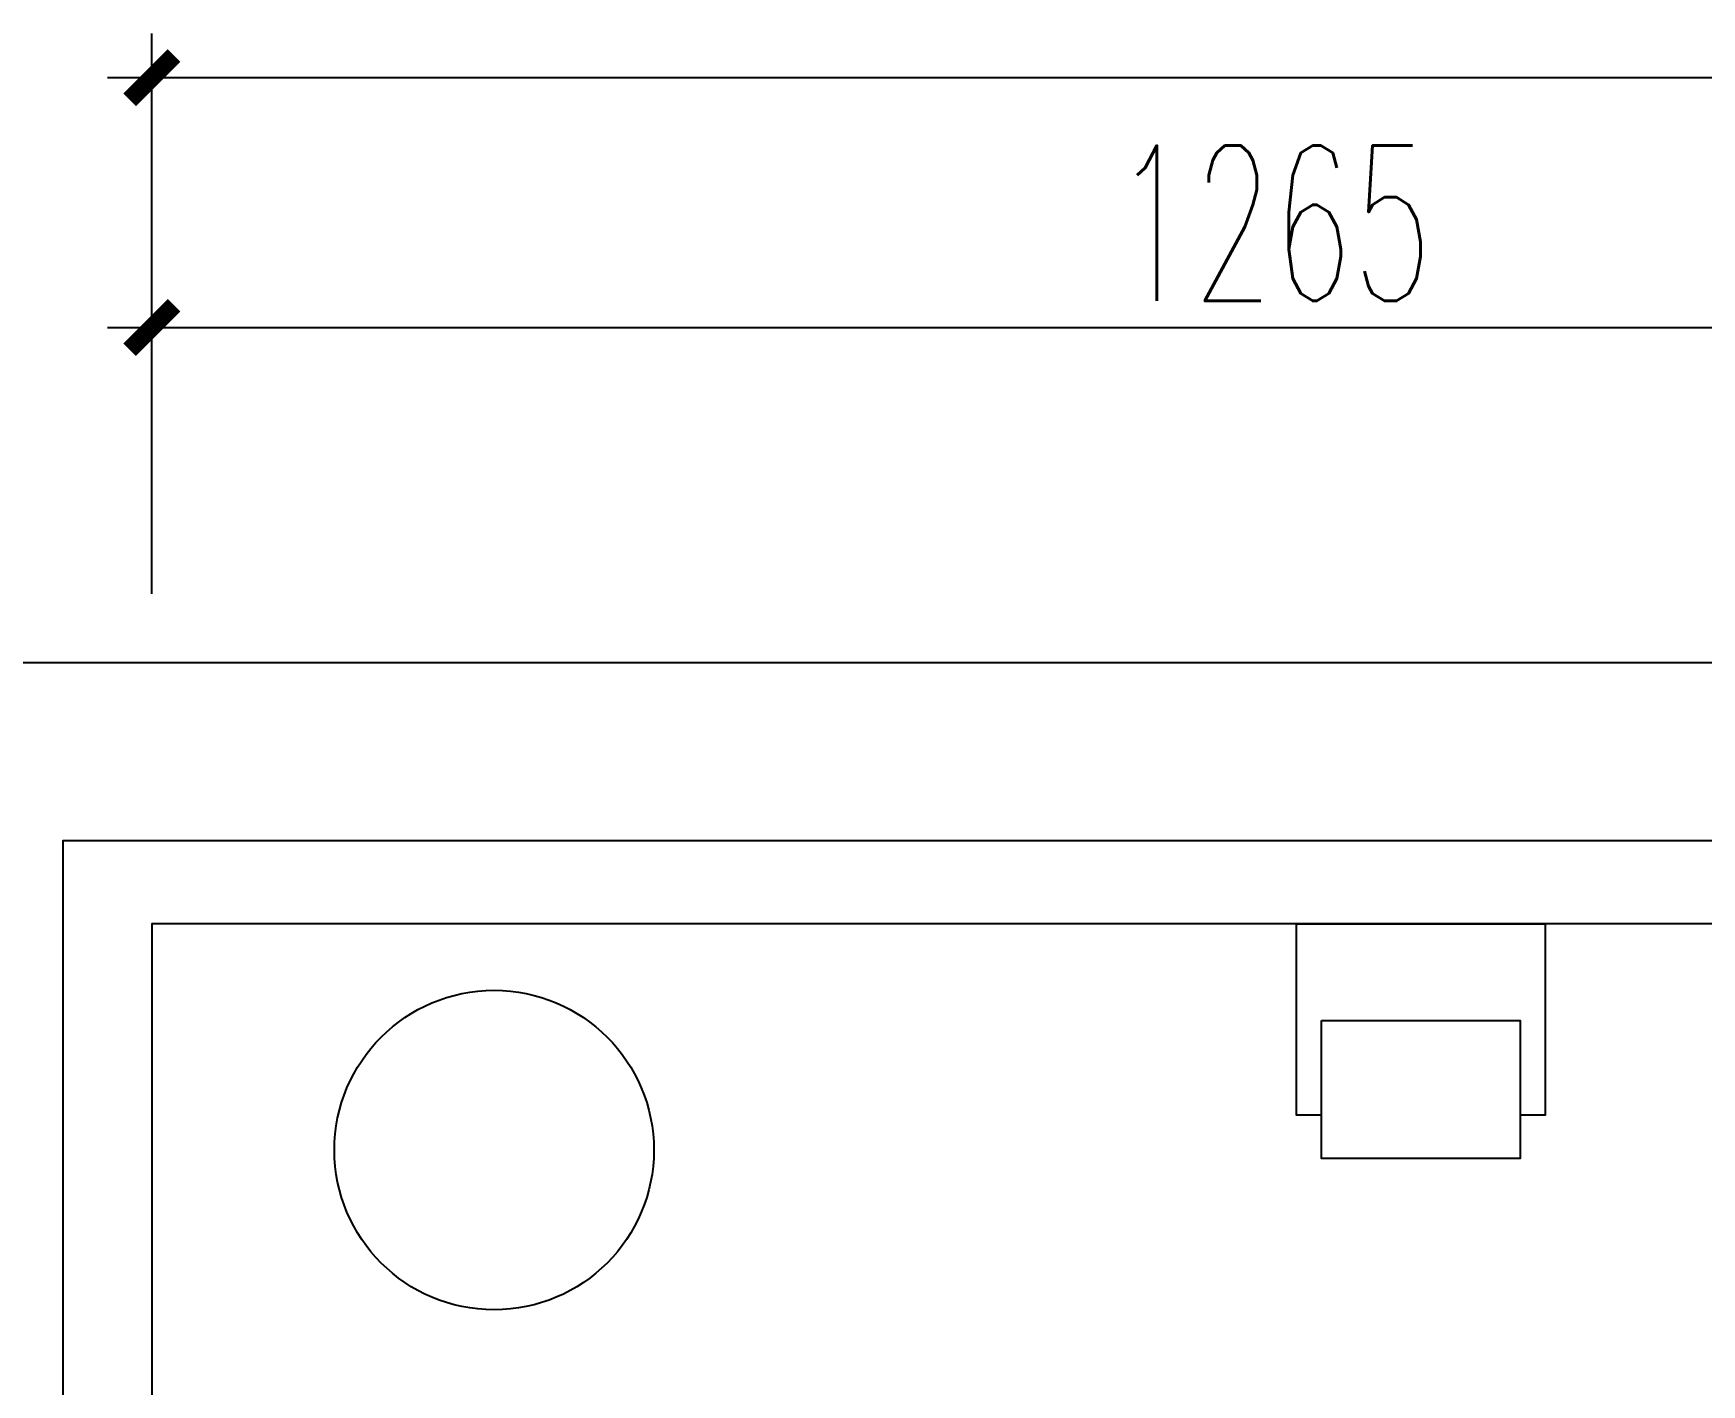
# Model space of a CAD drawing. Header units: inches. Extents: x 24920 to 61775, y 10942 to 38819.
# Drawn here: x 42903 to 43843, y 27300 to 28061 of the extents above; entities that cross this region are included whole.
import ezdxf

# ---------------------------------------------------------------- set-up
doc = ezdxf.new("R2010")
doc.units = ezdxf.units.IN
doc.header["$MEASUREMENT"] = 0
doc.header["$PDMODE"] = 1
for name, color, linetype in [('A-P-CONCRETE', 1, 'Continuous'), ('P-完成面', 3, 'Continuous'), ('P-洁具及配件（地坪图不显示）', 143, 'Continuous')]:
    doc.layers.add(name, color=color, linetype=linetype)
doc.styles.add('DIM', font='simplex.shx', dxfattribs={"width": 0.6, "bigfont": 'extfont.shx'})
doc.dimstyles.new('1比25', dxfattribs={"dimscale": 25, "dimtxt": 3.5, "dimasz": 1, "dimexe": 1, "dimexo": 1, "dimgap": 0.6, "dimtad": 1, "dimdec": 0, "dimrnd": 5, "dimzin": 0, "dimdsep": 46, "dimtxsty": 'DIM', "dimblk": 'ARCHTICK', "dimcen": 0.09, "dimdle": 1, "dimclrd": 1, "dimclre": 1, "dimclrt": 1, "dimadec": 0, "dimazin": 0, "dimtfac": 1, "dimtdec": 0, "dimtix": 1, "dimtmove": 2, "dimatfit": 3, "dimldrblk": '引线箭头（自定义）', "dimfxl": 0, "dimtolj": 1, "dimtzin": 0, "dimarcsym": 0})

# ---------------------------------------------------------------- blocks, each defined once
blk = doc.blocks.new('_ArchTick')
at = {"color": 0, "linetype": 'ByBlock', "const_width": 0.4}
blk.add_lwpolyline([(-0.5, -0.5), (0.5, 0.5)], dxfattribs=at)
blk = doc.blocks.new('*D914')
at = {"color": 1, "lineweight": -2, "transparency": 16777216}
for p, q in [((43203.49, 27793.98), (43203.49, 27968.98)), ((44466.67, 27793.98), (44466.67, 27968.98)), ((43178.49, 27943.98), (44491.67, 27943.98))]:
    blk.add_line(p, q, dxfattribs=at)
at = {"layer": 'Defpoints', "color": 0, "transparency": 16777216}
for p in [(44466.67, 27943.98), (43203.49, 27608), (44466.67, 27608)]:
    blk.add_point(p, dxfattribs=at)
at = {"color": 1, "lineweight": -2, "transparency": 16777216, "xscale": 25, "yscale": 25, "zscale": 25, "rotation": 180}
blk.add_blockref('_ArchTick', (43203.49, 27943.98), dxfattribs=at)
at = {"color": 1, "lineweight": -2, "transparency": 16777216, "xscale": 25, "yscale": 25, "zscale": 25}
blk.add_blockref('_ArchTick', (44466.67, 27943.98), dxfattribs=at)
at = {"color": 1, "transparency": 16777216, "insert": (43835.08, 28002.73), "char_height": 87.5, "attachment_point": 5, "style": 'DIM'}
blk.add_mtext('\\A1;1265', dxfattribs=at)
blk = doc.blocks.new('引线箭头（自定义）')
at = {"linetype": 'ByBlock', "lineweight": -2}
h = blk.add_hatch(color=8, dxfattribs=at)
h.dxf.hatch_style = 1
h.paths.add_polyline_path([(-1.195, -0.955), (-0.315, 0), (-1.201, 0.958), (-0.912, 1.212), (0, 0), (-0.912, -1.209)])
at = {"color": 0, "linetype": 'ByBlock', "lineweight": -2}
blk.add_line((-0.315, 0), (-4.751, 0), dxfattribs=at)
blk.add_lwpolyline([(-1.195, -0.955), (-0.315, 0), (-1.201, 0.958), (-0.912, 1.212), (0, 0), (-0.912, -1.209)], close=True, dxfattribs=at)
blk = doc.blocks.new('*D919')
at = {"color": 1, "lineweight": -2, "transparency": 16777216}
for p, q in [((43203.49, 27934.67), (43203.49, 28109.67)), ((47361.49, 27934.67), (47361.49, 28109.67)), ((47386.49, 28084.67), (43178.49, 28084.67))]:
    blk.add_line(p, q, dxfattribs=at)
at = {"layer": 'Defpoints', "color": 0, "transparency": 16777216}
for p in [(43203.49, 28084.67), (43203.49, 27881.48), (47361.49, 27881.48)]:
    blk.add_point(p, dxfattribs=at)
at = {"color": 1, "lineweight": -2, "transparency": 16777216, "xscale": 25, "yscale": 25, "zscale": 25, "rotation": 180}
blk.add_blockref('_ArchTick', (43203.49, 28084.67), dxfattribs=at)
at = {"color": 1, "lineweight": -2, "transparency": 16777216, "xscale": 25, "yscale": 25, "zscale": 25}
blk.add_blockref('_ArchTick', (47361.49, 28084.67), dxfattribs=at)
at = {"color": 1, "transparency": 16777216, "insert": (45282.49, 28143.42), "char_height": 87.5, "attachment_point": 5, "style": 'DIM'}
blk.add_mtext('\\A1;4160', dxfattribs=at)
blk = doc.blocks.new('*D923')
at = {"color": 1, "lineweight": -2, "transparency": 16777216}
for p, q in [((42576.7, 26632.93), (42576.7, 27633)), ((42726.7, 27608), (42551.7, 27608)), ((42726.7, 26657.93), (42551.7, 26657.93))]:
    blk.add_line(p, q, dxfattribs=at)
at = {"layer": 'Defpoints', "color": 0, "transparency": 16777216}
for p in [(42576.7, 27608), (43652.21, 27608), (43525.11, 26657.93)]:
    blk.add_point(p, dxfattribs=at)
at = {"color": 1, "lineweight": -2, "transparency": 16777216, "xscale": 25, "yscale": 25, "zscale": 25}
for p, rotation in [((42576.7, 27608), 90), ((42576.7, 26657.93), 270)]:
    blk.add_blockref('_ArchTick', p, dxfattribs=dict(at, rotation=rotation))
at = {"color": 1, "transparency": 16777216, "insert": (42517.95, 27132.96), "char_height": 87.5, "attachment_point": 5, "rotation": 90, "style": 'DIM'}
blk.add_mtext('\\A1;950', dxfattribs=at)
blk = doc.blocks.new('age')
at = {"layer": 'A-P-CONCRETE', "color": 4}
for points in [[(47511.53, 26300), (47511.53, 27755), (43003.49, 27755)], [(43153.49, 26622.93), (43153.49, 27655), (45796.53, 27655), (45796.53, 27438), (45646.62, 27438), (45646.62, 26300), (45746.52, 26300), (45746.52, 26815.1)]]:
    blk.add_lwpolyline(points, dxfattribs=at)
at = {"layer": 'P-完成面'}
blk.add_lwpolyline([(45596.67, 27508), (45716.67, 27508), (45716.67, 27498), (45696.67, 27498), (45696.67, 27478), (45746.67, 27478), (45746.67, 27608), (43203.49, 27608), (43203.49, 26572.93), (43033.5, 26572.93)], dxfattribs=at)
at = {"layer": 'P-洁具及配件（地坪图不显示）', "color": 8}
blk.add_lwpolyline([(43862.5, 27500.1), (43848.49, 27500.1), (43848.49, 27608), (43988.49, 27608), (43988.49, 27500.1), (43974.53, 27500.1)], dxfattribs=at)
blk.add_lwpolyline([(43862.5, 27553.58), (43974.53, 27553.58), (43974.53, 27475.85), (43862.5, 27475.85)], close=True, dxfattribs=at)
blk.add_circle((43396.37, 27480.52), 90, dxfattribs=at)
for base, p1, p2, picture, middle in [((43203.49, 28084.67), (47361.49, 27881.48), (43203.49, 27881.48), '*D919', (45282.49, 28143.42)), ((44466.67, 27943.98), (43203.49, 27608), (44466.67, 27608), '*D914', (43835.08, 28002.73))]:
    dim = blk.add_linear_dim(base=base, p1=p1, p2=p2, dimstyle='1比25')
    dim.commit()
    dim.dimension.update_dxf_attribs({"geometry": picture, "text_midpoint": middle})
dim = blk.add_linear_dim(base=(42576.7, 27608), p1=(43525.11, 26657.93), p2=(43652.21, 27608), angle=90, dimstyle='1比25')
dim.commit()
dim.dimension.update_dxf_attribs({"geometry": '*D923', "text_midpoint": (42517.95, 27132.96)})

msp = doc.modelspace()

# ---------------------------------------------------------------- block references
msp.add_blockref('age', (-234, -48.62))

doc.saveas('drawing.dxf')
